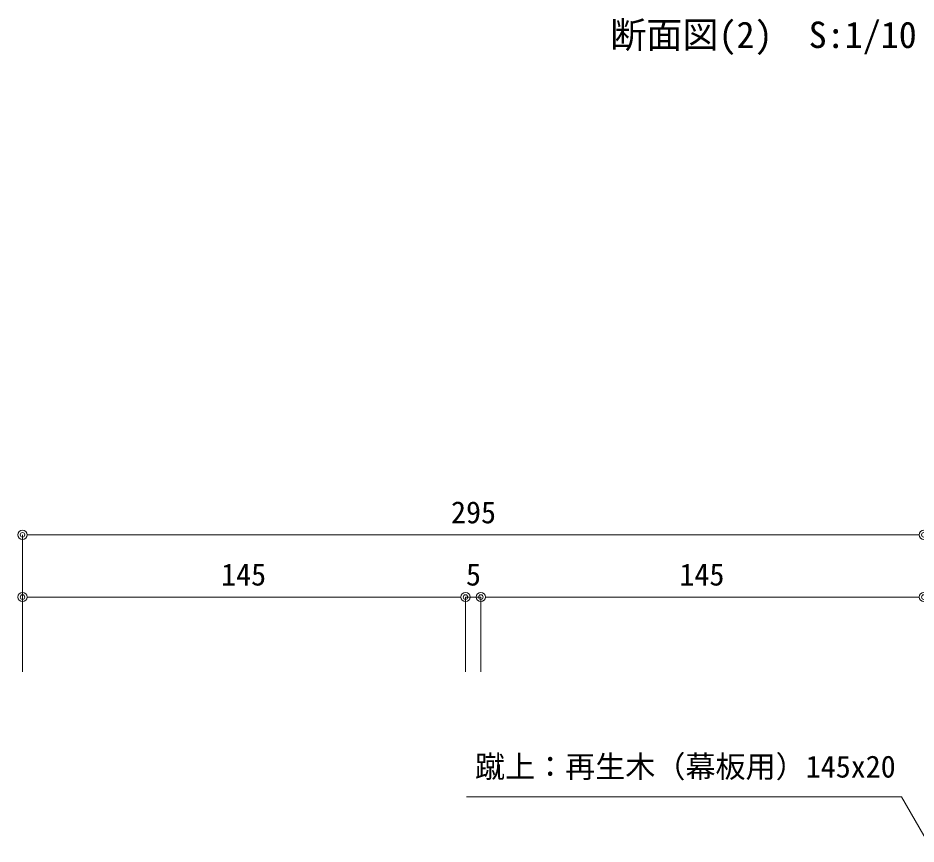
# Model space of a CAD drawing. Units: millimetres on the paper. Extents: x -401 to 401, y -279 to 279.
# Drawn here: x 169 to 267, y -96.8 to -6.6 of the extents above; entities that cross this region are included whole.
import ezdxf
from ezdxf.enums import TextEntityAlignment as Align

# ---------------------------------------------------------------- set-up
doc = ezdxf.new("R2010")
doc.units = ezdxf.units.MM
for name, color, linetype, lineweight in [('0-3_0-A12-寸法_目地', 5, 'Continuous', 9), ('0-4_0', 7, 'Continuous', 9), ('0-B_A-B03-文字_書込_小', 7, 'Continuous', 9)]:
    doc.layers.add(name, color=color, linetype=linetype, lineweight=lineweight)
doc.styles.add('ＭＳ ゴシック', font='')
doc.styles.get('ＭＳ ゴシック').set_extended_font_data('MS Gothic')

# ---------------------------------------------------------------- blocks, each defined once
blk = doc.blocks.new('_Dot')
at = {"layer": '0-4_0'}
blk.add_line((-0.5, 0), (-1, 0), dxfattribs=at)
for radius in [0.5, 0.25]:
    blk.add_circle((0, 0), radius, dxfattribs=at)

msp = doc.modelspace()

# ---------------------------------------------------------------- linework, layer by layer
at = {"layer": '0-3_0-A12-寸法_目地'}
for p, q in [((169.494, -77.977), (169.494, -63.036)), ((170.494, -63.036), (266.827, -63.036)), ((169.494, -77.977), (169.494, -69.824)), ((170.494, -69.824), (216.827, -69.824)), ((216.827, -69.824), (215.827, -69.824)), ((217.827, -77.977), (217.827, -69.824)), ((217.827, -77.977), (217.827, -69.824)), ((219.494, -69.824), (217.827, -69.824)), ((219.494, -77.977), (219.494, -69.824)), ((219.494, -77.977), (219.494, -69.824)), ((266.827, -69.824), (220.494, -69.824)), ((220.494, -69.824), (221.494, -69.824))]:
    msp.add_line(p, q, dxfattribs=at)
at = {"layer": '0-B_A-B03-文字_書込_小'}
msp.add_lwpolyline([(268.381, -96.773), (265.392, -91.606), (217.948, -91.606)], dxfattribs=at)

# ---------------------------------------------------------------- block references
at = {"layer": '0-3_0-A12-寸法_目地', "rotation": 180}
for p in [(169.494, -63.036), (169.494, -69.824), (219.494, -69.824), (219.494, -69.824)]:
    msp.add_blockref('_Dot', p, dxfattribs=at)
at = {"layer": '0-3_0-A12-寸法_目地'}
for p in [(267.827, -63.036), (217.827, -69.824), (217.827, -69.824), (267.827, -69.824)]:
    msp.add_blockref('_Dot', p, dxfattribs=at)

# ---------------------------------------------------------------- texts
at = {"layer": '0-3_0-A12-寸法_目地', "style": 'ＭＳ ゴシック'}
for s, p in [('295', (216.242, -62.499)), ('145', (191.16, -69.287)), ('5', (217.874, -69.287)), ('145', (241.16, -69.287))]:
    msp.add_text(s, height=2.405, dxfattribs=at).set_placement(p, align=Align.BOTTOM_LEFT)
at = {"layer": '0-B_A-B03-文字_書込_小', "style": 'ＭＳ ゴシック'}
for s, height, p in [('断面図(2)\u3000S:1/10', 2.889, (233.605, -10.781)), ('蹴上：再生木（幕板用）145x20', 2.405, (218.858, -90.243))]:
    msp.add_text(s, height=height, dxfattribs=at).set_placement(p, align=Align.BOTTOM_LEFT)

doc.saveas('drawing.dxf')
